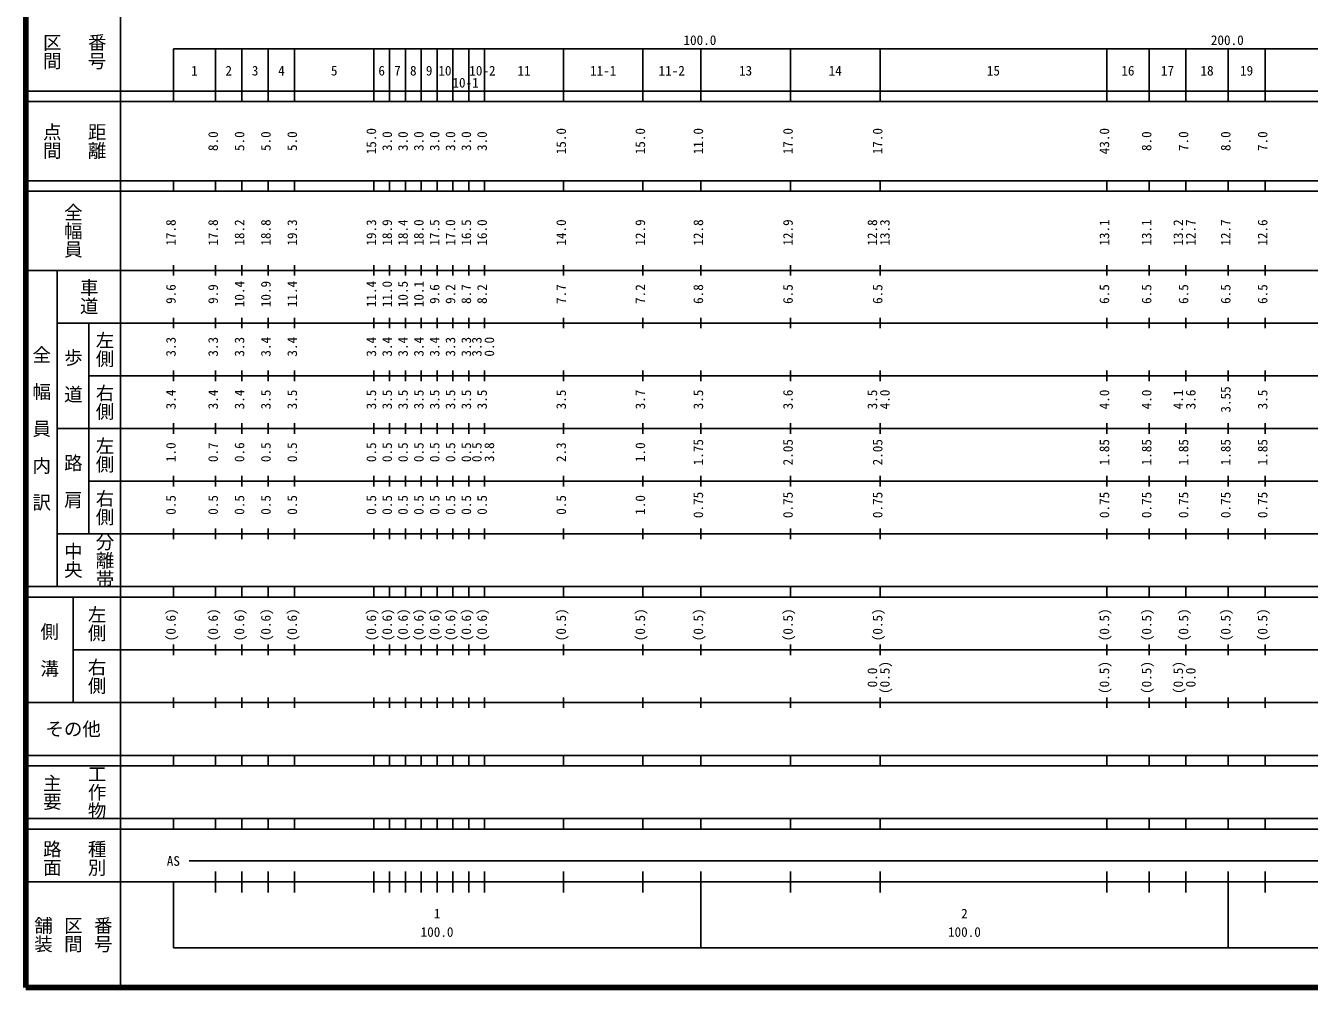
# Model space of a CAD drawing. Units: millimetres on the paper, enlarged 1000 times. Extents: x 40000 to 680000, y 20000 to 380000.
# Drawn here: x 40000 to 283399, y 20000 to 202409 of the extents above; entities that cross this region are included whole.
import ezdxf
from ezdxf.enums import TextEntityAlignment as Align

# ---------------------------------------------------------------- set-up
doc = ezdxf.new("R2010")
doc.units = ezdxf.units.MM
doc.header["$LTSCALE"] = 1000
doc.layers.add('M-TTL', color=2, linetype='Continuous', lineweight=140)
doc.layers.add('M-TTL-BAND', color=7, linetype='Continuous', lineweight=25)
doc.styles.add('@ＭＳ ゴシック', font='')
doc.styles.add('ＭＳ ゴシック', font='')
doc.styles.get('@ＭＳ ゴシック').set_extended_font_data('@MS Gothic')
doc.styles.get('ＭＳ ゴシック').set_extended_font_data('MS Gothic')

msp = doc.modelspace()

# ---------------------------------------------------------------- linework, layer by layer
at = {"layer": 'M-TTL'}
for p, q in [((40000, 380000), (40000, 20000)), ((40000, 20000), (680000, 20000))]:
    msp.add_line(p, q, dxfattribs=at)
at = {"layer": 'M-TTL-BAND'}
for p, q in [((58000, 370000), (58000, 20000)), ((68000, 198000), (579000, 198000)), ((68000, 198000), (68000, 188000)), ((76000, 188000), (76000, 198000)), ((81000, 188000), (81000, 198000)), ((86000, 188000), (86000, 198000)), ((91000, 188000), (91000, 198000)), ((106000, 188000), (106000, 198000)), ((109000, 188000), (109000, 198000)), ((112000, 188000), (112000, 198000)), ((115000, 188000), (115000, 198000)), ((118000, 188000), (118000, 198000)), ((121000, 188000), (121000, 198000)), ((124000, 188000), (124000, 198000)), ((127000, 188000), (127000, 198000)), ((142000, 188000), (142000, 198000)), ((157000, 188000), (157000, 198000)), ((168000, 188000), (168000, 198000)), ((185000, 188000), (185000, 198000)), ((202000, 188000), (202000, 198000)), ((245000, 188000), (245000, 198000)), ((253000, 188000), (253000, 198000)), ((260000, 188000), (260000, 198000)), ((268000, 188000), (268000, 198000)), ((275000, 188000), (275000, 198000)), ((40000, 190000), (579000, 190000)), ((40000, 188000), (579000, 188000)), ((40000, 173000), (579000, 173000)), ((68000, 171000), (68000, 173000)), ((76000, 171000), (76000, 173000)), ((81000, 171000), (81000, 173000)), ((86000, 171000), (86000, 173000)), ((91000, 171000), (91000, 173000)), ((106000, 171000), (106000, 173000)), ((109000, 171000), (109000, 173000)), ((112000, 171000), (112000, 173000)), ((115000, 171000), (115000, 173000)), ((118000, 171000), (118000, 173000)), ((121000, 171000), (121000, 173000)), ((124000, 171000), (124000, 173000)), ((127000, 171000), (127000, 173000)), ((142000, 171000), (142000, 173000)), ((157000, 171000), (157000, 173000)), ((168000, 171000), (168000, 173000)), ((185000, 171000), (185000, 173000)), ((202000, 171000), (202000, 173000)), ((245000, 171000), (245000, 173000)), ((253000, 171000), (253000, 173000)), ((260000, 171000), (260000, 173000)), ((268000, 171000), (268000, 173000)), ((275000, 171000), (275000, 173000)), ((40000, 171000), (579000, 171000)), ((40000, 156000), (579000, 156000)), ((46000, 96000), (46000, 156000)), ((68000, 155000), (68000, 157000)), ((76000, 155000), (76000, 157000)), ((81000, 155000), (81000, 157000)), ((86000, 155000), (86000, 157000)), ((91000, 155000), (91000, 157000)), ((106000, 155000), (106000, 157000)), ((109000, 155000), (109000, 157000)), ((112000, 155000), (112000, 157000)), ((115000, 155000), (115000, 157000)), ((118000, 155000), (118000, 157000)), ((121000, 155000), (121000, 157000)), ((124000, 155000), (124000, 157000)), ((127000, 155000), (127000, 157000)), ((142000, 155000), (142000, 157000)), ((157000, 155000), (157000, 157000)), ((168000, 155000), (168000, 157000)), ((185000, 155000), (185000, 157000)), ((202000, 155000), (202000, 157000)), ((245000, 155000), (245000, 157000)), ((253000, 155000), (253000, 157000)), ((260000, 155000), (260000, 157000)), ((268000, 155000), (268000, 157000)), ((275000, 155000), (275000, 157000)), ((68000, 145000), (68000, 147000)), ((76000, 145000), (76000, 147000)), ((81000, 145000), (81000, 147000)), ((86000, 145000), (86000, 147000)), ((91000, 145000), (91000, 147000)), ((106000, 145000), (106000, 147000)), ((109000, 145000), (109000, 147000)), ((112000, 145000), (112000, 147000)), ((115000, 145000), (115000, 147000)), ((118000, 145000), (118000, 147000)), ((121000, 145000), (121000, 147000)), ((124000, 145000), (124000, 147000)), ((127000, 145000), (127000, 147000)), ((142000, 145000), (142000, 147000)), ((157000, 145000), (157000, 147000)), ((168000, 145000), (168000, 147000)), ((185000, 145000), (185000, 147000)), ((202000, 145000), (202000, 147000)), ((245000, 145000), (245000, 147000)), ((253000, 145000), (253000, 147000)), ((260000, 145000), (260000, 147000)), ((268000, 145000), (268000, 147000)), ((275000, 145000), (275000, 147000)), ((46000, 146000), (579000, 146000)), ((52000, 146000), (52000, 106000)), ((68000, 135000), (68000, 137000)), ((76000, 135000), (76000, 137000)), ((81000, 135000), (81000, 137000)), ((86000, 135000), (86000, 137000)), ((91000, 135000), (91000, 137000)), ((106000, 135000), (106000, 137000)), ((109000, 135000), (109000, 137000)), ((112000, 135000), (112000, 137000)), ((115000, 135000), (115000, 137000)), ((118000, 135000), (118000, 137000)), ((121000, 135000), (121000, 137000)), ((124000, 135000), (124000, 137000)), ((127000, 135000), (127000, 137000)), ((142000, 135000), (142000, 137000)), ((157000, 135000), (157000, 137000)), ((168000, 135000), (168000, 137000)), ((185000, 135000), (185000, 137000)), ((202000, 135000), (202000, 137000)), ((245000, 135000), (245000, 137000)), ((253000, 135000), (253000, 137000)), ((260000, 135000), (260000, 137000)), ((268000, 135000), (268000, 137000)), ((275000, 135000), (275000, 137000)), ((52000, 136000), (579000, 136000)), ((68000, 125000), (68000, 127000)), ((76000, 125000), (76000, 127000)), ((81000, 125000), (81000, 127000)), ((86000, 125000), (86000, 127000)), ((91000, 125000), (91000, 127000)), ((106000, 125000), (106000, 127000)), ((109000, 125000), (109000, 127000)), ((112000, 125000), (112000, 127000)), ((115000, 125000), (115000, 127000)), ((118000, 125000), (118000, 127000)), ((121000, 125000), (121000, 127000)), ((124000, 125000), (124000, 127000)), ((127000, 125000), (127000, 127000)), ((142000, 125000), (142000, 127000)), ((157000, 125000), (157000, 127000)), ((168000, 125000), (168000, 127000)), ((185000, 125000), (185000, 127000)), ((202000, 125000), (202000, 127000)), ((245000, 125000), (245000, 127000)), ((253000, 125000), (253000, 127000)), ((260000, 125000), (260000, 127000)), ((268000, 125000), (268000, 127000)), ((275000, 125000), (275000, 127000)), ((46000, 126000), (579000, 126000)), ((68000, 115000), (68000, 117000)), ((76000, 115000), (76000, 117000)), ((81000, 115000), (81000, 117000)), ((86000, 115000), (86000, 117000)), ((91000, 115000), (91000, 117000)), ((106000, 115000), (106000, 117000)), ((109000, 115000), (109000, 117000)), ((112000, 115000), (112000, 117000)), ((115000, 115000), (115000, 117000)), ((118000, 115000), (118000, 117000)), ((121000, 115000), (121000, 117000)), ((124000, 115000), (124000, 117000)), ((127000, 115000), (127000, 117000)), ((142000, 115000), (142000, 117000)), ((157000, 115000), (157000, 117000)), ((168000, 115000), (168000, 117000)), ((185000, 115000), (185000, 117000)), ((202000, 115000), (202000, 117000)), ((245000, 115000), (245000, 117000)), ((253000, 115000), (253000, 117000)), ((260000, 115000), (260000, 117000)), ((268000, 115000), (268000, 117000)), ((275000, 115000), (275000, 117000)), ((52000, 116000), (579000, 116000)), ((46000, 106000), (579000, 106000)), ((68000, 105000), (68000, 107000)), ((76000, 105000), (76000, 107000)), ((81000, 105000), (81000, 107000)), ((86000, 105000), (86000, 107000)), ((91000, 105000), (91000, 107000)), ((106000, 105000), (106000, 107000)), ((109000, 105000), (109000, 107000)), ((112000, 105000), (112000, 107000)), ((115000, 105000), (115000, 107000)), ((118000, 105000), (118000, 107000)), ((121000, 105000), (121000, 107000)), ((124000, 105000), (124000, 107000)), ((127000, 105000), (127000, 107000)), ((142000, 105000), (142000, 107000)), ((157000, 105000), (157000, 107000)), ((168000, 105000), (168000, 107000)), ((185000, 105000), (185000, 107000)), ((202000, 105000), (202000, 107000)), ((245000, 105000), (245000, 107000)), ((253000, 105000), (253000, 107000)), ((260000, 105000), (260000, 107000)), ((268000, 105000), (268000, 107000)), ((275000, 105000), (275000, 107000)), ((40000, 96000), (579000, 96000)), ((68000, 94000), (68000, 96000)), ((76000, 94000), (76000, 96000)), ((81000, 94000), (81000, 96000)), ((86000, 94000), (86000, 96000)), ((91000, 94000), (91000, 96000)), ((106000, 94000), (106000, 96000)), ((109000, 94000), (109000, 96000)), ((112000, 94000), (112000, 96000)), ((115000, 94000), (115000, 96000)), ((118000, 94000), (118000, 96000)), ((121000, 94000), (121000, 96000)), ((124000, 94000), (124000, 96000)), ((127000, 94000), (127000, 96000)), ((142000, 94000), (142000, 96000)), ((157000, 94000), (157000, 96000)), ((168000, 94000), (168000, 96000)), ((185000, 94000), (185000, 96000)), ((202000, 94000), (202000, 96000)), ((245000, 94000), (245000, 96000)), ((253000, 94000), (253000, 96000)), ((260000, 94000), (260000, 96000)), ((268000, 94000), (268000, 96000)), ((275000, 94000), (275000, 96000)), ((40000, 94000), (579000, 94000)), ((49000, 94000), (49000, 74000)), ((49000, 84000), (579000, 84000)), ((68000, 83000), (68000, 85000)), ((76000, 83000), (76000, 85000)), ((81000, 83000), (81000, 85000)), ((86000, 83000), (86000, 85000)), ((91000, 83000), (91000, 85000)), ((106000, 83000), (106000, 85000)), ((109000, 83000), (109000, 85000)), ((112000, 83000), (112000, 85000)), ((115000, 83000), (115000, 85000)), ((118000, 83000), (118000, 85000)), ((121000, 83000), (121000, 85000)), ((124000, 83000), (124000, 85000)), ((127000, 83000), (127000, 85000)), ((142000, 83000), (142000, 85000)), ((157000, 83000), (157000, 85000)), ((168000, 83000), (168000, 85000)), ((185000, 83000), (185000, 85000)), ((202000, 83000), (202000, 85000)), ((245000, 83000), (245000, 85000)), ((253000, 83000), (253000, 85000)), ((260000, 83000), (260000, 85000)), ((268000, 83000), (268000, 85000)), ((275000, 83000), (275000, 85000)), ((40000, 74000), (579000, 74000)), ((68000, 73000), (68000, 75000)), ((76000, 73000), (76000, 75000)), ((81000, 73000), (81000, 75000)), ((86000, 73000), (86000, 75000)), ((91000, 73000), (91000, 75000)), ((106000, 73000), (106000, 75000)), ((109000, 73000), (109000, 75000)), ((112000, 73000), (112000, 75000)), ((115000, 73000), (115000, 75000)), ((118000, 73000), (118000, 75000)), ((121000, 73000), (121000, 75000)), ((124000, 73000), (124000, 75000)), ((127000, 73000), (127000, 75000)), ((142000, 73000), (142000, 75000)), ((157000, 73000), (157000, 75000)), ((168000, 73000), (168000, 75000)), ((185000, 73000), (185000, 75000)), ((202000, 73000), (202000, 75000)), ((245000, 73000), (245000, 75000)), ((253000, 73000), (253000, 75000)), ((260000, 73000), (260000, 75000)), ((268000, 73000), (268000, 75000)), ((275000, 73000), (275000, 75000)), ((40000, 64000), (579000, 64000)), ((68000, 62000), (68000, 64000)), ((76000, 62000), (76000, 64000)), ((81000, 62000), (81000, 64000)), ((86000, 62000), (86000, 64000)), ((91000, 62000), (91000, 64000)), ((106000, 62000), (106000, 64000)), ((109000, 62000), (109000, 64000)), ((112000, 62000), (112000, 64000)), ((115000, 62000), (115000, 64000)), ((118000, 62000), (118000, 64000)), ((121000, 62000), (121000, 64000)), ((124000, 62000), (124000, 64000)), ((127000, 62000), (127000, 64000)), ((142000, 62000), (142000, 64000)), ((157000, 62000), (157000, 64000)), ((168000, 62000), (168000, 64000)), ((185000, 62000), (185000, 64000)), ((202000, 62000), (202000, 64000)), ((245000, 62000), (245000, 64000)), ((253000, 62000), (253000, 64000)), ((260000, 62000), (260000, 64000)), ((268000, 62000), (268000, 64000)), ((275000, 62000), (275000, 64000)), ((40000, 62000), (579000, 62000)), ((40000, 52000), (579000, 52000)), ((68000, 50000), (68000, 52000)), ((76000, 50000), (76000, 52000)), ((81000, 50000), (81000, 52000)), ((86000, 50000), (86000, 52000)), ((91000, 50000), (91000, 52000)), ((106000, 50000), (106000, 52000)), ((109000, 50000), (109000, 52000)), ((112000, 50000), (112000, 52000)), ((115000, 50000), (115000, 52000)), ((118000, 50000), (118000, 52000)), ((121000, 50000), (121000, 52000)), ((124000, 50000), (124000, 52000)), ((127000, 50000), (127000, 52000)), ((142000, 50000), (142000, 52000)), ((157000, 50000), (157000, 52000)), ((168000, 50000), (168000, 52000)), ((185000, 50000), (185000, 52000)), ((202000, 50000), (202000, 52000)), ((245000, 50000), (245000, 52000)), ((253000, 50000), (253000, 52000)), ((260000, 50000), (260000, 52000)), ((268000, 50000), (268000, 52000)), ((275000, 50000), (275000, 52000)), ((40000, 50000), (579000, 50000)), ((71000, 44000), (565000, 44000)), ((76000, 38000), (76000, 42000)), ((81000, 38000), (81000, 42000)), ((86000, 38000), (86000, 42000)), ((91000, 38000), (91000, 42000)), ((106000, 38000), (106000, 42000)), ((109000, 38000), (109000, 42000)), ((112000, 38000), (112000, 42000)), ((115000, 38000), (115000, 42000)), ((118000, 38000), (118000, 42000)), ((121000, 38000), (121000, 42000)), ((124000, 38000), (124000, 42000)), ((127000, 38000), (127000, 42000)), ((142000, 38000), (142000, 42000)), ((157000, 38000), (157000, 42000)), ((168000, 27500), (168000, 42000)), ((185000, 38000), (185000, 42000)), ((202000, 38000), (202000, 42000)), ((245000, 38000), (245000, 42000)), ((253000, 38000), (253000, 42000)), ((260000, 38000), (260000, 42000)), ((268000, 27500), (268000, 42000)), ((275000, 38000), (275000, 42000)), ((40000, 40000), (579000, 40000)), ((68000, 40000), (68000, 27500)), ((68000, 27500), (579000, 27500))]:
    msp.add_line(p, q, dxfattribs=at)

# ---------------------------------------------------------------- texts
at = {"layer": 'M-TTL-BAND', "style": '@ＭＳ ゴシック'}
for s, p in [('区間', (45000, 197500)), ('番号', (53500, 197500)), ('点間', (45000, 180500)), ('距離', (53500, 180500)), ('全幅員', (49000, 163500)), ('車道', (52000, 151000)), ('左側', (55000, 141000)), ('全\u3000幅\u3000員\u3000内\u3000訳', (43000, 126000)), ('歩\u3000道', (49000, 136000)), ('右側', (55000, 131000)), ('左側', (55000, 121000)), ('路\u3000肩', (49000, 116000)), ('右側', (55000, 111000)), ('分離帯', (55000, 101000)), ('中央', (49000, 101000)), ('左側', (53500, 89000)), ('側\u3000溝', (44500, 84000)), ('右側', (53500, 79000)), ('工作物', (53500, 57000)), ('主要', (45000, 57000)), ('路面', (45000, 44500)), ('種別', (53500, 44500)), ('舗装', (43333, 30000)), ('区間', (49000, 30000)), ('番号', (54667, 30000))]:
    msp.add_text(s, height=2566, rotation=270, dxfattribs=at).set_placement(p, align=Align.MIDDLE_CENTER)
at = {"layer": 'M-TTL-BAND', "style": 'ＭＳ ゴシック'}
for s, p in [('100.0', (167844, 198195)), ('200.0', (267844, 198195)), ('1', (72000, 192405)), ('2', (78500, 192405)), ('3', (83500, 192405)), ('4', (88500, 192405)), ('5', (98500, 192405)), ('6', (107500, 192405)), ('7', (110500, 192405)), ('8', (113500, 192405)), ('9', (116500, 192405)), ('10', (119500, 192405)), ('10-2', (126598, 192405)), ('11', (134500, 192405)), ('11-1', (149500, 192405)), ('11-2', (162500, 192405)), ('13', (176500, 192405)), ('14', (193500, 192405)), ('15', (223500, 192405)), ('16', (249000, 192405)), ('17', (256500, 192405)), ('18', (264000, 192405)), ('19', (271500, 192405)), ('10-1', (123412, 190129)), ('AS', (68000, 42500)), ('1', (118000, 32523)), ('2', (218000, 32523)), ('100.0', (118000, 29033)), ('100.0', (218000, 29033))]:
    msp.add_text(s, height=1833, dxfattribs=at).set_placement(p, align=Align.BOTTOM_CENTER)
for s, p in [('15.0', (107000, 180500)), ('15.0', (143000, 180500)), ('15.0', (158000, 180500)), ('11.0', (169000, 180500)), ('17.0', (186000, 180500)), ('17.0', (203000, 180500)), ('43.0', (246000, 180500)), ('8.0', (77000, 180500)), ('5.0', (82000, 180500)), ('5.0', (87000, 180500)), ('5.0', (92000, 180500)), ('3.0', (110000, 180500)), ('3.0', (113000, 180500)), ('3.0', (116000, 180500)), ('3.0', (119000, 180500)), ('3.0', (122000, 180500)), ('3.0', (125000, 180500)), ('3.0', (128000, 180500)), ('8.0', (254000, 180500)), ('7.0', (261000, 180500)), ('8.0', (269000, 180500)), ('7.0', (276000, 180500)), ('17.8', (69000, 163174)), ('17.8', (77000, 163174)), ('18.2', (82000, 163174)), ('18.8', (87000, 163174)), ('18.9', (110000, 163174)), ('18.4', (113000, 163174)), ('18.0', (116000, 163174)), ('17.5', (119000, 163174)), ('17.0', (122000, 163174)), ('16.5', (125000, 163174)), ('16.0', (128000, 163174)), ('14.0', (143000, 163174)), ('12.9', (158000, 163174)), ('12.8', (169000, 163174)), ('12.9', (186000, 163174)), ('12.8', (202000, 163174)), ('13.1', (246000, 163174)), ('13.1', (254000, 163174)), ('13.2', (260000, 163174)), ('12.7', (262370, 163174)), ('12.7', (269000, 163174)), ('12.6', (276000, 163174)), ('19.3', (92000, 163174)), ('19.3', (107000, 163174)), ('13.3', (204370, 163174)), ('10.4', (82000, 151500)), ('10.9', (87000, 151500)), ('11.4', (92000, 151500)), ('11.4', (107000, 151500)), ('11.0', (110000, 151500)), ('10.5', (113000, 151500)), ('10.1', (116000, 151500)), ('9.6', (69000, 151500)), ('9.9', (77000, 151500)), ('9.6', (119000, 151500)), ('9.2', (122000, 151500)), ('8.7', (125000, 151500)), ('8.2', (128000, 151500)), ('7.7', (143000, 151500)), ('7.2', (158000, 151500)), ('6.8', (169000, 151500)), ('6.5', (186000, 151500)), ('6.5', (203000, 151500)), ('6.5', (246000, 151500)), ('6.5', (254000, 151500)), ('6.5', (261000, 151500)), ('6.5', (269000, 151500)), ('6.5', (276000, 151500)), ('3.3', (69000, 141500)), ('3.3', (77000, 141500)), ('3.3', (82000, 141500)), ('3.4', (87000, 141500)), ('3.4', (92000, 141500)), ('3.4', (107000, 141500)), ('3.4', (110000, 141500)), ('3.4', (113000, 141500)), ('3.4', (116000, 141500)), ('3.4', (119000, 141500)), ('3.3', (122000, 141500)), ('3.3', (125000, 141500)), ('3.3', (127000, 141500)), ('0.0', (129370, 141500)), ('3.4', (69000, 131500)), ('3.4', (77000, 131500)), ('3.4', (82000, 131500)), ('3.5', (87000, 131500)), ('3.5', (92000, 131500)), ('3.5', (107000, 131500)), ('3.5', (110000, 131500)), ('3.5', (113000, 131500)), ('3.5', (116000, 131500)), ('3.5', (119000, 131500)), ('3.5', (122000, 131500)), ('3.5', (125000, 131500)), ('3.5', (128000, 131500)), ('3.5', (143000, 131500)), ('3.7', (158000, 131500)), ('3.5', (169000, 131500)), ('3.6', (186000, 131500)), ('3.5', (202000, 131500)), ('4.0', (204370, 131500)), ('4.0', (246000, 131500)), ('4.0', (254000, 131500)), ('4.1', (260000, 131500)), ('3.6', (262370, 131500)), ('3.55', (269000, 131500)), ('3.5', (276000, 131500)), ('1.0', (69000, 121500)), ('0.7', (77000, 121500)), ('0.6', (82000, 121500)), ('0.5', (87000, 121500)), ('0.5', (92000, 121500)), ('0.5', (107000, 121500)), ('0.5', (110000, 121500)), ('0.5', (113000, 121500)), ('0.5', (116000, 121500)), ('0.5', (119000, 121500)), ('0.5', (122000, 121500)), ('0.5', (125000, 121500)), ('0.5', (127000, 121500)), ('3.8', (129370, 121500)), ('2.3', (143000, 121500)), ('1.0', (158000, 121500)), ('1.75', (169000, 121500)), ('2.05', (186000, 121500)), ('2.05', (203000, 121500)), ('1.85', (246000, 121500)), ('1.85', (254000, 121500)), ('1.85', (261000, 121500)), ('1.85', (269000, 121500)), ('1.85', (276000, 121500)), ('0.5', (69000, 111500)), ('0.5', (77000, 111500)), ('0.5', (82000, 111500)), ('0.5', (87000, 111500)), ('0.5', (92000, 111500)), ('0.5', (107000, 111500)), ('0.5', (110000, 111500)), ('0.5', (113000, 111500)), ('0.5', (116000, 111500)), ('0.5', (119000, 111500)), ('0.5', (122000, 111500)), ('0.5', (125000, 111500)), ('0.5', (128000, 111500)), ('0.5', (143000, 111500)), ('1.0', (158000, 111500)), ('0.75', (169000, 111500)), ('0.75', (186000, 111500)), ('0.75', (203000, 111500)), ('0.75', (246000, 111500)), ('0.75', (254000, 111500)), ('0.75', (261000, 111500)), ('0.75', (269000, 111500)), ('0.75', (276000, 111500)), ('(0.6)', (69000, 88764)), ('(0.6)', (77000, 88764)), ('(0.6)', (82000, 88764)), ('(0.6)', (87000, 88764)), ('(0.6)', (92000, 88764)), ('(0.6)', (107000, 88764)), ('(0.6)', (110000, 88764)), ('(0.6)', (113000, 88764)), ('(0.6)', (116000, 88764)), ('(0.6)', (119000, 88764)), ('(0.6)', (122000, 88764)), ('(0.6)', (125000, 88764)), ('(0.6)', (128000, 88764)), ('(0.5)', (143000, 88764)), ('(0.5)', (158000, 88764)), ('(0.5)', (169000, 88764)), ('(0.5)', (186000, 88764)), ('(0.5)', (203000, 88764)), ('(0.5)', (246000, 88764)), ('(0.5)', (254000, 88764)), ('(0.5)', (261000, 88764)), ('(0.5)', (269000, 88764)), ('(0.5)', (276000, 88764)), ('0.0', (202000, 78764)), ('(0.5)', (204370, 78764)), ('(0.5)', (246000, 78764)), ('(0.5)', (254000, 78764)), ('(0.5)', (260000, 78764)), ('0.0', (262370, 78764))]:
    msp.add_text(s, height=1833, rotation=90, dxfattribs=at).set_placement(p, align=Align.BOTTOM_CENTER)
msp.add_text('その他', height=2566, dxfattribs=at).set_placement((49000, 69000), align=Align.MIDDLE_CENTER)

doc.saveas('drawing.dxf')
